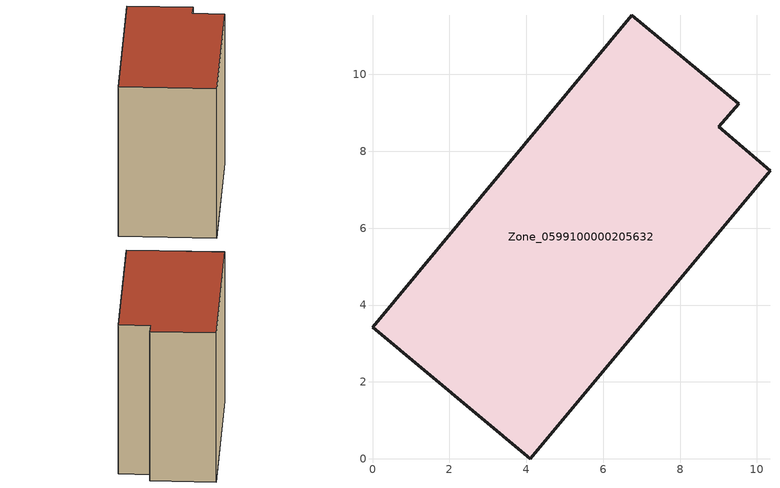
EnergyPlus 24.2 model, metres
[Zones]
Zone_0599100000205632
 floor ground (C_G): 0,3.42 6.74,11.54 9.52,9.24 9,8.63 10.34,7.5 4.1,0 z0
 wall outside (C_F): 6.74,11.54 0,3.42 4.1,0 10.34,7.5 9,8.63 9.52,9.24 6.74,11.54 z0:8.9
 roof outside (C_R): 0,3.42 4.1,0 10.34,7.5 9,8.63 9.52,9.24 6.74,11.54 z8.9
[BUILDING]
Pand.0599100000205632: North Axis=0; Terrain=City; Loads Convergence Tolerance Value=0.04; Temperature Convergence Tolerance Value=0.4; Solar Distribution=FullExterior; Maximum Number of Warmup Days=25; Minimum Number of Warmup Days=1
[Site:Location]
Rotterdam.The.Hague.AP_ZH_NLD Design_Conditions: Latitude=51.96; Longitude=4.45; Time Zone=1; Elevation=-4.5
[SITE:GROUNDTEMPERATURE:BUILDINGSURFACE]
18, 18, 18, 18, 18, 18, 18, 18, 18, 18, 18, 18
[MATERIAL] Thermal Absorptance=0.9; Solar Absorptance=0.7; Visible Absorptance=0.7
Name | Roughness | Thickness | Conductivity | Density | Specific Heat
G.TI.1946 | MediumSmooth | 0.15 | 1 | 540 | 1210
F.TI.1946 | Rough | 0.3 | 0.857143 | 1920 | 840
R.TI.1946 | MediumRough | 0.2 | 0.1 | 1500 | 1000
[CONSTRUCTION]
C_G: G.TI.1946
C_F: F.TI.1946
C_R: R.TI.1946
[ZONE]
Zone_0599100000205632: Type=1; Multiplier=1; Ceiling Height=Autocalculate; Volume=Autocalculate; Floor Area=autocalculate; Part of Total Floor Area=Yes
[ZONEINFILTRATION:DESIGNFLOWRATE]
Infil_Zone_0599100000205632: Zone or ZoneList or Space or SpaceList=Zone_0599100000205632; Schedule=AlwaysOn; Design Flow Rate Calculation Method=Flow/Area; Flow Rate per Floor Area=0.003; Constant Term Coefficient=1; Temperature Term Coefficient=0; Velocity Term Coefficient=0; Velocity Squared Term Coefficient=0
[HVACTEMPLATE:ZONE:IDEALLOADSAIRSYSTEM]
Zone_0599100000205632: Maximum Heating Supply Air Temperature=50; Minimum Cooling Supply Air Temperature=13; Maximum Heating Supply Air Humidity Ratio=0.0156; Minimum Cooling Supply Air Humidity Ratio=0.0077; Heating Limit=NoLimit; Cooling Limit=NoLimit; Dehumidification Control Type=ConstantSensibleHeatRatio; Cooling Sensible Heat Ratio=0.7; Dehumidification Setpoint=60; Humidification Control Type=None; Humidification Setpoint=30; Outdoor Air Method=None; Outdoor Air Flow Rate per Person=0.00944; Outdoor Air Flow Rate per Zone Floor Area=0; Outdoor Air Flow Rate per Zone=0; Demand Controlled Ventilation Type=None; Outdoor Air Economizer Type=NoEconomizer; Heat Recovery Type=None; Sensible Heat Recovery Effectiveness=0.7; Latent Heat Recovery Effectiveness=0.65
[ZONECONTROL:THERMOSTAT]
ThermostatControl_Zone_0599100000205632: Zone or ZoneList=Zone_0599100000205632; Control Type Schedule=DualSetpointControlType; Control 1=Thermostat_Zone_0599100000205632; Temperature Difference Between Cutout And Setpoint=0
[THERMOSTATSETPOINT:DUALSETPOINT]
Thermostat_Zone_0599100000205632: Heating Setpoint Temperature Schedule=HeatingSetpoint_Zone_0599100000205632; Cooling Setpoint Temperature Schedule=CoolingSetpoint_Zone_0599100000205632
[SCHEDULE:COMPACT]
HeatingSetpoint_Zone_0599100000205632: Through: 12/31, For: AllDays, Until: 24:00, 21
CoolingSetpoint_Zone_0599100000205632: Through: 12/31, For: AllDays, Until: 24:00, 24
DualSetpointControlType: Through: 12/31, For: AllDays, Until: 24:00, 4
AlwaysOn: Through: 12/31, For: AllDays, Until: 24:00, 1
